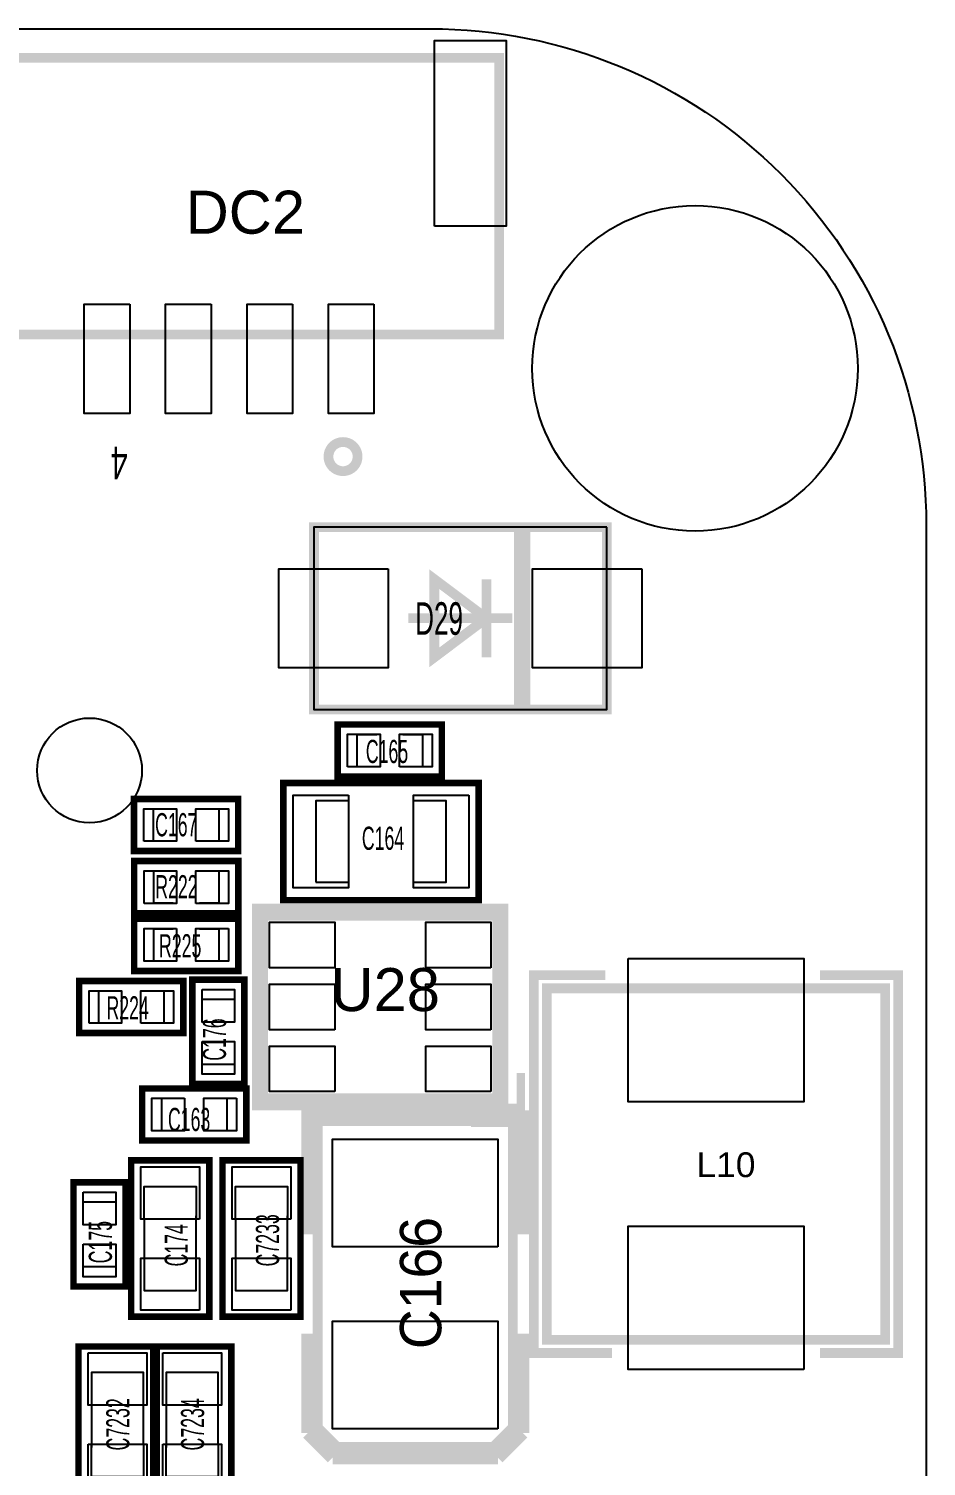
# Model space of a CAD drawing. Extents: x 0 to 73.5, y -0.1 to 42.
# Drawn here: x 59.62 to 73.41, y 19.92 to 42 of the extents above; entities that cross this region are included whole.
import ezdxf

# ---------------------------------------------------------------- set-up
doc = ezdxf.new("R2010")
doc.units = 0
for name, color, linetype in [('BG_OUTLINE', 7, 'CONTINUOUS'), ('PG_ASSEMBLY_TOP', 111, 'CONTINUOUS'), ('PG_SILKSCREEN_TOP', 254, 'CONTINUOUS'), ('PIN_TOP', 141, 'CONTINUOUS'), ('RD_SILKSCREEN_TOP', 230, 'CONTINUOUS')]:
    doc.layers.add(name, color=color, linetype=linetype)

msp = doc.modelspace()

# ---------------------------------------------------------------- linework, layer by layer
at = {"layer": 'BG_OUTLINE'}
msp.add_lwpolyline([(8.1534, 41.9989), (65.78854, 41.9989, -0.414214), (73.40854, 34.3789), (73.40854, 7.62, -0.414214), (65.78854, 0), (7.62, 0, -0.414214), (0, 7.62), (0, 34.3789, -0.414214), (7.62, 41.9989), (8.1534, 41.9989)], format="xyb", dxfattribs=at)
msp.add_lwpolyline([(8.1534, 41.9989), (65.78854, 41.9989, -0.414214), (73.40854, 34.3789), (73.40854, 7.62, -0.414214), (65.78854, 0), (7.62, 0, -0.414214), (0, 7.62), (0, 34.3789, -0.414214), (7.62, 41.9989)], format="xyb", close=True, dxfattribs=at)
msp.add_lwpolyline([(8.1534, 41.9989), (65.78854, 41.9989, -0.414214), (73.40854, 34.3789), (73.40854, 7.62, -0.414214), (65.78854, 0), (7.62, 0, -0.414214), (0, 7.62), (0, 34.3789, -0.414214), (7.62, 41.9989)], format="xyb", close=True, dxfattribs=at)
msp.add_lwpolyline([(8.1534, 41.9989), (65.78854, 41.9989, -0.414214), (73.40854, 34.3789), (73.40854, 7.62, -0.414214), (65.78854, 0), (7.62, 0, -0.414214), (0, 7.62), (0, 34.3789, -0.414214), (7.62, 41.9989)], format="xyb", close=True, dxfattribs=at)
at = {"layer": 'PG_ASSEMBLY_TOP'}
for points in [[(68.500828, 34.346337), (64.000812, 34.346337), (64.000812, 31.546343), (68.500828, 31.546343), (68.500828, 34.346337)], [(64.965529, 30.665445), (64.665835, 30.665445), (64.665835, 31.163235)], [(64.665835, 31.163235), (64.965529, 31.163235)], [(65.366951, 31.163235), (65.666645, 31.163235), (65.666645, 30.665445), (65.366951, 30.665445)], [(64.531621, 30.142332), (64.031622, 30.142332), (64.031622, 28.892348)], [(65.531619, 28.892348), (66.031618, 28.892348), (66.031618, 30.142332), (65.531619, 30.142332)], [(61.836249, 29.522445), (61.536555, 29.522445), (61.536555, 30.020235)], [(61.536555, 30.020235), (61.836249, 30.020235)], [(62.237671, 30.020235), (62.537365, 30.020235), (62.537365, 29.522445), (62.237671, 29.522445)], [(61.838789, 28.569945), (61.539095, 28.569945), (61.539095, 29.067735)], [(61.539095, 29.067735), (61.838789, 29.067735)], [(62.240211, 29.067735), (62.539905, 29.067735), (62.539905, 28.569945), (62.240211, 28.569945)], [(64.031622, 28.892348), (64.531621, 28.892348)], [(61.838789, 27.680945), (61.539095, 27.680945), (61.539095, 28.178735), (61.838789, 28.178735)], [(62.240211, 28.178735), (62.539905, 28.178735), (62.539905, 27.680945)], [(62.539905, 27.680945), (62.240211, 27.680945)], [(60.992969, 26.728445), (60.693275, 26.728445), (60.693275, 27.226235)], [(60.693275, 27.226235), (60.992969, 27.226235)], [(61.394391, 27.226235), (61.694085, 27.226235), (61.694085, 26.728445), (61.394391, 26.728445)], [(62.283365, 26.797051), (62.283365, 27.096745), (62.781155, 27.096745)], [(62.781155, 27.096745), (62.781155, 26.797051)], [(62.781155, 26.395629), (62.781155, 26.095935), (62.283365, 26.095935), (62.283365, 26.395629)], [(61.960709, 25.077445), (61.661015, 25.077445), (61.661015, 25.575235), (61.960709, 25.575235)], [(62.362131, 25.575235), (62.661825, 25.575235), (62.661825, 25.077445)], [(62.661825, 25.077445), (62.362131, 25.077445)], [(61.393121, 23.721339), (61.393121, 24.221338), (62.193119, 24.221338), (62.193119, 23.721339)], [(62.795201, 23.721339), (62.795201, 24.221338), (63.595199, 24.221338), (63.595199, 23.721339)], [(60.457105, 23.685551), (60.457105, 23.985245), (60.954895, 23.985245)], [(60.954895, 23.985245), (60.954895, 23.685551)], [(61.393121, 23.721339), (61.393121, 22.621342), (62.193119, 22.621342), (62.193119, 23.771352)], [(62.795201, 23.721339), (62.795201, 22.621342), (63.595199, 22.621342), (63.595199, 23.771352)], [(60.954895, 23.284129), (60.954895, 22.984435), (60.457105, 22.984435), (60.457105, 23.284129)], [(61.382859, 20.263841), (61.382859, 21.363838), (60.582861, 21.363838), (60.582861, 20.213828)], [(62.530939, 20.263841), (62.530939, 21.363838), (61.730941, 21.363838), (61.730941, 20.213828)], [(61.382859, 20.263841), (61.382859, 19.763842), (60.582861, 19.763842), (60.582861, 20.263841)], [(62.530939, 20.263841), (62.530939, 19.763842), (61.730941, 19.763842), (61.730941, 20.263841)]]:
    msp.add_lwpolyline(points, dxfattribs=at)
for points, const_width in [([(64.366242, 31.314339), (65.966238, 31.314339), (65.966238, 30.514341), (64.366242, 30.514341), (64.366242, 31.314339)], 0.1), ([(66.531617, 28.617342), (63.531623, 28.617342), (63.531623, 30.417338), (66.531617, 30.417338), (66.531617, 28.617342)], 0.1), ([(61.236962, 30.171339), (62.836958, 30.171339), (62.836958, 29.371341), (61.236962, 29.371341), (61.236962, 30.171339)], 0.1), ([(61.239502, 29.218839), (62.839498, 29.218839), (62.839498, 28.418841), (61.239502, 28.418841), (61.239502, 29.218839)], 0.1), ([(62.839498, 27.529841), (61.239502, 27.529841), (61.239502, 28.329839), (62.839498, 28.329839), (62.839498, 27.529841)], 0.1), ([(63.218924, 25.577343), (66.818916, 25.577343), (66.818916, 28.377337), (63.218924, 28.377337), (63.218924, 25.577343)], 0.150012), ([(60.393682, 27.377339), (61.993678, 27.377339), (61.993678, 26.577341), (60.393682, 26.577341), (60.393682, 27.377339)], 0.1), ([(62.932259, 27.396338), (62.932259, 25.796342), (62.132261, 25.796342), (62.132261, 27.396338), (62.932259, 27.396338)], 0.1), ([(67.577665, 27.264335), (72.777655, 27.264335), (72.777655, 21.864345), (67.577665, 21.864345), (67.577665, 27.264335)], 0.150012), ([(62.961418, 24.926341), (61.361422, 24.926341), (61.361422, 25.726339), (62.961418, 25.726339), (62.961418, 24.926341)], 0.1), ([(64.057403, 20.522844), (64.057403, 25.222835), (67.057397, 25.222835), (67.057397, 20.522844), (66.757398, 20.222845), (64.357402, 20.222845), (64.057403, 20.522844)], 0.150012), ([(61.193121, 22.221342), (61.193121, 24.621338), (62.393119, 24.621338), (62.393119, 22.221342), (61.193121, 22.221342)], 0.1), ([(62.595201, 22.221342), (62.595201, 24.621338), (63.795199, 24.621338), (63.795199, 22.221342), (62.595201, 22.221342)], 0.1), ([(61.105999, 24.284838), (61.105999, 22.684842), (60.306001, 22.684842), (60.306001, 24.284838), (61.105999, 24.284838)], 0.1), ([(61.582859, 21.763838), (61.582859, 19.363842), (60.382861, 19.363842), (60.382861, 21.763838), (61.582859, 21.763838)], 0.1), ([(62.730939, 21.763838), (62.730939, 19.363842), (61.530941, 19.363842), (61.530941, 21.763838), (62.730939, 21.763838)], 0.1)]:
    msp.add_lwpolyline(points, dxfattribs=dict(at, const_width=const_width))
at = {"layer": 'PG_SILKSCREEN_TOP'}
for points, const_width in [([(66.847364, 41.55407), (58.547356, 41.55407), (58.547356, 37.304066), (66.847364, 37.304066), (66.847364, 41.55407)], 0.150012), ([(68.500828, 34.346337), (64.000812, 34.346337), (64.000812, 31.546343), (68.500828, 31.546343), (68.500828, 34.346337)], 0.150012), ([(67.150818, 31.546343), (67.150818, 34.346337)], 0.150012), ([(67.250818, 31.546343), (67.250818, 34.346337)], 0.150012), ([(65.850821, 33.546339), (65.850821, 32.346341), (66.650819, 32.94634), (65.850821, 33.546339)], 0.150012), ([(66.650819, 32.346341), (66.650819, 33.546339)], 0.150012), ([(65.450822, 32.94634), (67.050818, 32.94634)], 0.150012), ([(64.666241, 31.314339), (64.366242, 31.314339), (64.366242, 31.01434)], 0.1), ([(65.666239, 31.314339), (65.966238, 31.314339), (65.966238, 31.01434)], 0.1), ([(64.366242, 30.81434), (64.366242, 30.514341), (64.666241, 30.514341)], 0.1), ([(65.966238, 30.81434), (65.966238, 30.514341), (65.666239, 30.514341)], 0.1), ([(64.131622, 30.417338), (63.531623, 30.417338), (63.531623, 29.817339)], 0.1), ([(65.931618, 30.417338), (66.531617, 30.417338), (66.531617, 29.817339)], 0.1), ([(61.536961, 30.171339), (61.236962, 30.171339), (61.236962, 29.87134)], 0.1), ([(62.536959, 30.171339), (62.836958, 30.171339), (62.836958, 29.87134)], 0.1), ([(61.236962, 29.67134), (61.236962, 29.371341), (61.536961, 29.371341)], 0.1), ([(62.836958, 29.67134), (62.836958, 29.371341), (62.536959, 29.371341)], 0.1), ([(61.539501, 29.218839), (61.239502, 29.218839), (61.239502, 28.91884)], 0.1), ([(62.539499, 29.218839), (62.839498, 29.218839), (62.839498, 28.91884)], 0.1), ([(64.131622, 28.617342), (63.531623, 28.617342), (63.531623, 29.217341)], 0.1), ([(65.931618, 28.617342), (66.531617, 28.617342), (66.531617, 29.217341)], 0.1), ([(61.239502, 28.71884), (61.239502, 28.418841), (61.539501, 28.418841)], 0.1), ([(62.839498, 28.71884), (62.839498, 28.418841), (62.539499, 28.418841)], 0.1), ([(64.12992, 25.45334), (66.92392, 25.45334), (66.92392, 28.50134), (63.11392, 28.50134), (63.11392, 25.45334), (64.12992, 25.45334)], 0.127), ([(61.239502, 28.02984), (61.239502, 28.329839), (61.539501, 28.329839)], 0.1), ([(62.839498, 28.02984), (62.839498, 28.329839), (62.539499, 28.329839)], 0.1), ([(61.539501, 27.529841), (61.239502, 27.529841), (61.239502, 27.82984)], 0.1), ([(62.539499, 27.529841), (62.839498, 27.529841), (62.839498, 27.82984)], 0.1), ([(60.693681, 27.377339), (60.393682, 27.377339), (60.393682, 27.07734)], 0.1), ([(61.693679, 27.377339), (61.993678, 27.377339), (61.993678, 27.07734)], 0.1), ([(62.43226, 27.396338), (62.132261, 27.396338), (62.132261, 27.096339)], 0.1), ([(62.932259, 27.096339), (62.932259, 27.396338), (62.63226, 27.396338)], 0.1), ([(68.477663, 27.464334), (67.377666, 27.464334), (67.377666, 21.664346), (68.577663, 21.664346)], 0.150012), ([(71.777657, 27.464334), (72.977654, 27.464334), (72.977654, 21.664346), (71.777657, 21.664346)], 0.150012), ([(60.393682, 26.87734), (60.393682, 26.577341), (60.693681, 26.577341)], 0.1), ([(61.993678, 26.87734), (61.993678, 26.577341), (61.693679, 26.577341)], 0.1), ([(62.43226, 25.796342), (62.132261, 25.796342), (62.132261, 26.096341)], 0.1), ([(62.932259, 26.096341), (62.932259, 25.796342), (62.63226, 25.796342)], 0.1), ([(66.41592, 25.19934), (67.17792, 25.19934), (67.17792, 25.96134)], 0.127), ([(61.361422, 25.42634), (61.361422, 25.726339), (61.661421, 25.726339)], 0.1), ([(62.961418, 25.42634), (62.961418, 25.726339), (62.661419, 25.726339)], 0.1), ([(63.9064, 23.48484), (63.9064, 25.38984)], 0.2032), ([(63.9064, 25.38984), (67.2084, 25.38984)], 0.2032), ([(67.2084, 25.38984), (67.2084, 23.48484)], 0.2032), ([(61.661421, 24.926341), (61.361422, 24.926341), (61.361422, 25.22634)], 0.1), ([(62.661419, 24.926341), (62.961418, 24.926341), (62.961418, 25.22634)], 0.1), ([(61.193121, 24.121339), (61.193121, 24.621338), (61.69312, 24.621338)], 0.1), ([(61.89312, 24.621338), (62.393119, 24.621338), (62.393119, 24.121339)], 0.1), ([(62.595201, 24.121339), (62.595201, 24.621338), (63.0952, 24.621338)], 0.1), ([(63.2952, 24.621338), (63.795199, 24.621338), (63.795199, 24.121339)], 0.1), ([(60.606, 24.284838), (60.306001, 24.284838), (60.306001, 23.984839)], 0.1), ([(61.105999, 23.984839), (61.105999, 24.284838), (60.806, 24.284838)], 0.1), ([(60.606, 22.684842), (60.306001, 22.684842), (60.306001, 22.984841)], 0.1), ([(61.105999, 22.984841), (61.105999, 22.684842), (60.806, 22.684842)], 0.1), ([(61.193121, 22.721341), (61.193121, 22.221342), (61.69312, 22.221342)], 0.1), ([(61.89312, 22.221342), (62.393119, 22.221342), (62.393119, 22.721341)], 0.1), ([(62.595201, 22.721341), (62.595201, 22.221342), (63.0952, 22.221342)], 0.1), ([(63.2952, 22.221342), (63.795199, 22.221342), (63.795199, 22.721341)], 0.1), ([(63.9064, 21.96084), (63.9064, 20.43684)], 0.2032), ([(67.2084, 20.43684), (67.2084, 21.96084)], 0.2032), ([(60.88286, 21.763838), (60.382861, 21.763838), (60.382861, 21.263839)], 0.1), ([(61.582859, 21.263839), (61.582859, 21.763838), (61.08286, 21.763838)], 0.1), ([(62.03094, 21.763838), (61.530941, 21.763838), (61.530941, 21.263839)], 0.1), ([(62.730939, 21.263839), (62.730939, 21.763838), (62.23094, 21.763838)], 0.1), ([(63.9064, 20.43684), (64.2874, 20.05584)], 0.2032), ([(66.8274, 20.05584), (67.2084, 20.43684)], 0.2032), ([(64.2874, 20.05584), (66.8274, 20.05584)], 0.2032)]:
    msp.add_lwpolyline(points, dxfattribs=dict(at, const_width=const_width))
at = {"layer": 'PG_SILKSCREEN_TOP', "const_width": 0.150089}
msp.add_lwpolyline([(64.670864, 35.429063, 0.999987), (64.223849, 35.429063, 1.000013), (64.670864, 35.429063)], format="xyb", dxfattribs=at)
at = {"layer": 'PIN_TOP'}
for points in [[(65.852345, 38.969036), (65.852345, 41.819043), (66.952343, 41.819043), (66.952343, 38.969036)], [(61.172357, 37.769063), (61.172357, 36.089057), (60.472358, 36.089057), (60.472358, 37.769063)], [(62.422367, 37.769063), (62.422367, 36.089057), (61.722368, 36.089057), (61.722368, 37.769063)], [(63.672352, 37.769063), (63.672352, 36.089057), (62.972353, 36.089057), (62.972353, 37.769063)], [(64.922362, 37.769063), (64.922362, 36.089057), (64.222363, 36.089057), (64.222363, 37.769063)], [(65.140815, 33.706346), (65.140815, 32.186334), (63.460808, 32.186334), (63.460808, 33.706346)], [(69.040832, 33.706346), (69.040832, 32.186334), (67.360825, 32.186334), (67.360825, 33.706346)], [(64.517219, 30.664125), (64.517219, 31.16453), (65.017625, 31.16453), (65.017625, 30.664125)], [(65.31483, 30.664125), (65.31483, 31.16453), (65.815235, 31.16453), (65.815235, 30.664125)], [(61.387939, 29.521125), (61.387939, 30.02153), (61.888345, 30.02153), (61.888345, 29.521125)], [(62.18555, 29.521125), (62.18555, 30.02153), (62.685955, 30.02153), (62.685955, 29.521125)], [(64.531634, 30.227346), (64.531634, 28.807334), (63.681623, 28.807334), (63.681623, 30.227346)], [(66.381617, 30.227346), (66.381617, 28.807334), (65.531606, 28.807334), (65.531606, 30.227346)], [(61.390479, 28.568625), (61.390479, 29.06903), (61.890885, 29.06903), (61.890885, 28.568625)], [(62.18809, 28.568625), (62.18809, 29.06903), (62.688495, 29.06903), (62.688495, 28.568625)], [(64.319023, 27.577352), (63.319025, 27.577352), (63.319025, 28.27735), (64.319023, 28.27735)], [(66.718815, 27.577352), (65.718817, 27.577352), (65.718817, 28.27735), (66.718815, 28.27735)], [(61.890897, 28.180043), (61.890897, 27.679637), (61.390492, 27.679637), (61.390492, 28.180043)], [(62.688508, 28.180043), (62.688508, 27.679637), (62.188103, 27.679637), (62.188103, 28.180043)], [(68.827663, 27.719426), (71.527657, 27.719426), (71.527657, 25.519431), (68.827663, 25.519431)], [(60.544659, 26.727125), (60.544659, 27.22753), (61.045065, 27.22753), (61.045065, 26.727125)], [(61.34227, 26.727125), (61.34227, 27.22753), (61.842675, 27.22753), (61.842675, 26.727125)], [(62.282057, 27.245348), (62.782463, 27.245348), (62.782463, 26.744943), (62.282057, 26.744943)], [(64.319023, 26.627341), (63.319025, 26.627341), (63.319025, 27.327339), (64.319023, 27.327339)], [(66.718815, 26.627341), (65.718817, 26.627341), (65.718817, 27.327339), (66.718815, 27.327339)], [(62.282057, 26.447737), (62.782463, 26.447737), (62.782463, 25.947332), (62.282057, 25.947332)], [(64.319023, 25.67733), (63.319025, 25.67733), (63.319025, 26.377328), (64.319023, 26.377328)], [(66.718815, 25.67733), (65.718817, 25.67733), (65.718817, 26.377328), (66.718815, 26.377328)], [(62.012817, 25.576543), (62.012817, 25.076137), (61.512412, 25.076137), (61.512412, 25.576543)], [(62.810428, 25.576543), (62.810428, 25.076137), (62.310023, 25.076137), (62.310023, 25.576543)], [(66.8274, 23.294835), (64.2874, 23.294835), (64.2874, 24.944845), (66.8274, 24.944845)], [(62.243119, 23.721339), (61.343121, 23.721339), (61.343121, 24.521338), (62.243119, 24.521338)], [(63.645199, 23.721339), (62.745201, 23.721339), (62.745201, 24.521338), (63.645199, 24.521338)], [(60.455797, 24.133848), (60.956203, 24.133848), (60.956203, 23.633443), (60.455797, 23.633443)], [(71.527657, 21.409254), (68.827663, 21.409254), (68.827663, 23.609249), (71.527657, 23.609249)], [(60.455797, 23.336237), (60.956203, 23.336237), (60.956203, 22.835832), (60.455797, 22.835832)], [(62.243119, 22.321342), (61.343121, 22.321342), (61.343121, 23.121341), (62.243119, 23.121341)], [(63.645199, 22.321342), (62.745201, 22.321342), (62.745201, 23.121341), (63.645199, 23.121341)], [(66.8274, 20.500835), (64.2874, 20.500835), (64.2874, 22.150845), (66.8274, 22.150845)], [(60.532861, 21.663838), (61.432859, 21.663838), (61.432859, 20.863839), (60.532861, 20.863839)], [(61.680941, 21.663838), (62.580939, 21.663838), (62.580939, 20.863839), (61.680941, 20.863839)], [(60.532861, 20.263841), (61.432859, 20.263841), (61.432859, 19.463842), (60.532861, 19.463842)], [(61.680941, 20.263841), (62.580939, 20.263841), (62.580939, 19.463842), (61.680941, 19.463842)]]:
    msp.add_lwpolyline(points, close=True, dxfattribs=at)
for centre, radius in [((69.855842, 36.783823), 2.499995), ((60.5536, 30.609565), 0.805002)]:
    msp.add_circle(centre, radius, dxfattribs=at)

# ---------------------------------------------------------------- texts
at = {"layer": 'PG_SILKSCREEN_TOP', "width": 0.699883}
msp.add_text('4', height=0.500101, rotation=180, dxfattribs=at).set_placement((61.137851, 35.581463))
at = {"layer": 'RD_SILKSCREEN_TOP'}
for s, height, width, p in [('DC2', 0.6604, 1.038462, (62.02934, 38.85184)), ('D29', 0.499999, 0.6, (65.55486, 32.69234)), ('C165', 0.3556, 0.572143, (64.79794, 30.72384)), ('C167', 0.3556, 0.572143, (61.560202, 29.598341)), ('C164', 0.3556, 0.572143, (64.73698, 29.39034)), ('R222', 0.3556, 0.572143, (61.562742, 28.645841)), ('R225', 0.3556, 0.572143, (61.6204, 27.73934)), ('U28', 0.6604, 1.038462, (64.25438, 26.91384)), ('R224', 0.3556, 0.572143, (60.81268, 26.78684)), ('C163', 0.3556, 0.572143, (61.75756, 25.07234)), ('L10', 0.381, 1.066667, (69.877661, 24.36434))]:
    msp.add_text(s, height=height, dxfattribs=dict(at, width=width)).set_placement(p)
at = {"layer": 'RD_SILKSCREEN_TOP', "width": 0.572143}
for s, p in [('C176', (62.6491, 26.15184)), ('C175', (60.8965, 23.04034)), ('C174', (62.062639, 22.992842)), ('C7233', (63.464719, 22.992842)), ('C7232', (61.165461, 20.166838)), ('C7234', (62.313541, 20.166838))]:
    msp.add_text(s, height=0.3556, rotation=90, dxfattribs=at).set_placement(p)
at = {"layer": 'RD_SILKSCREEN_TOP'}
msp.add_text('C166', height=0.635, rotation=90, dxfattribs=at).set_placement((65.957399, 21.722842))

doc.saveas('drawing.dxf')
